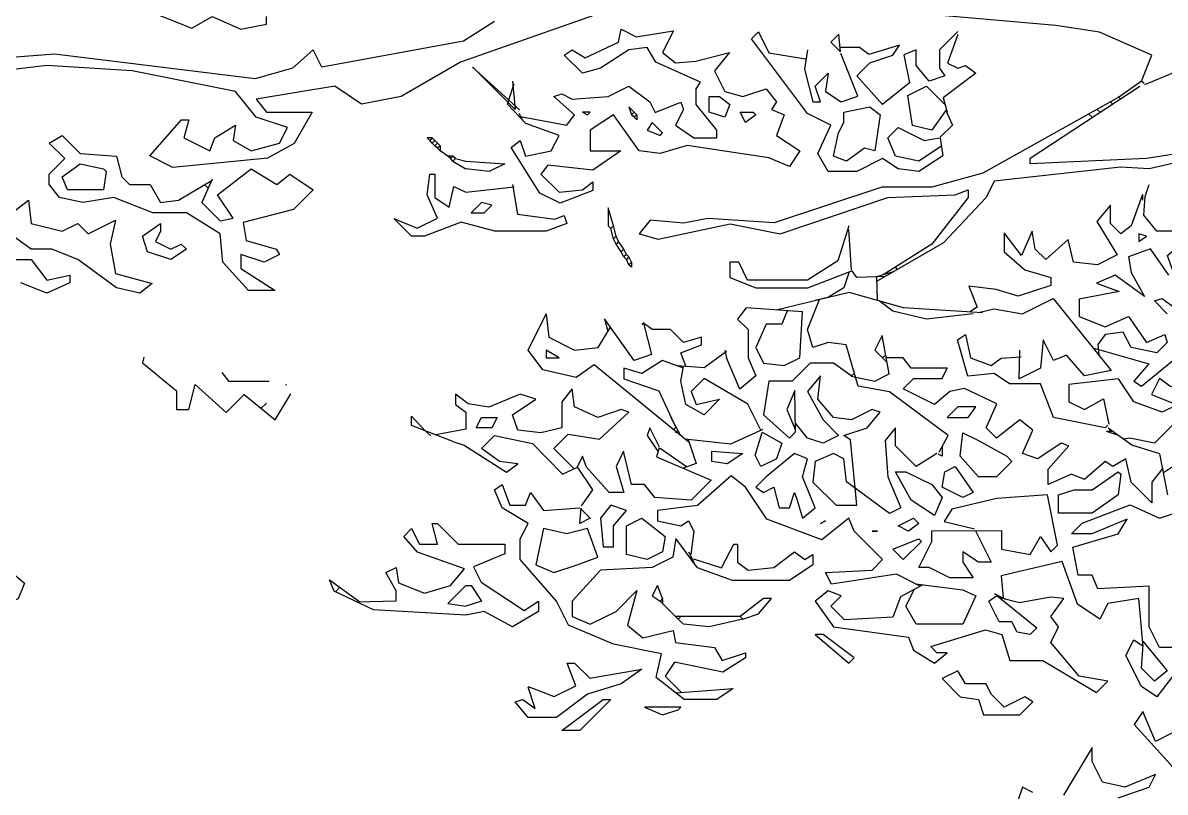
# Model space of a CAD drawing. Header units: metres. Extents: x -3.8 to 7.9, y -0.6 to 14.
# Drawn here: x 1.435 to 3.223, y 5.979 to 7.183 of the extents above; entities that cross this region are included whole.
import ezdxf

# ---------------------------------------------------------------- set-up
doc = ezdxf.new("R2010")
doc.units = ezdxf.units.M
doc.layers.add('ceco.net 88 green shadow', color=102, linetype='Continuous')
doc.layers.add('ceco.net 88 pair trees', color=7, linetype='Continuous')

msp = doc.modelspace()

# ---------------------------------------------------------------- linework, layer by layer
at = {"layer": 'ceco.net 88 green shadow', "linetype": 'Continuous'}
for p, q in [((2.5096, 7.0432), (2.5096, 7.0675)), ((2.5096, 7.0675), (2.5258, 7.0675)), ((2.5258, 7.0675), (2.542, 7.0553)), ((2.3233, 7.0432), (2.3111, 7.0432)), ((2.3111, 7.0432), (2.3192, 7.0391)), ((2.3192, 7.0391), (2.3233, 7.0432)), ((2.3921, 7.0432), (2.384, 7.0513)), ((2.384, 7.0513), (2.3881, 7.0391)), ((2.3921, 7.0432), (2.3881, 7.0391)), ((2.3962, 7.0391), (2.3921, 7.0432)), ((2.5339, 7.0351), (2.5096, 7.0432)), ((2.542, 7.0553), (2.5339, 7.0351)), ((2.5663, 7.027), (2.5582, 7.0432)), ((2.5582, 7.0432), (2.5784, 7.0432)), ((2.5784, 7.0432), (2.5825, 7.0391)), ((2.7202, 7.0432), (2.7607, 7.0513)), ((2.7202, 7.027), (2.7202, 7.0432)), ((2.7607, 7.0513), (2.7769, 7.0391)), ((2.3921, 7.0351), (2.3881, 7.0391)), ((2.3962, 7.0391), (2.3921, 7.0351)), ((2.3962, 7.031), (2.3921, 7.0351)), ((2.3962, 7.0391), (2.3962, 7.031)), ((2.4205, 7.027), (2.4124, 7.0148)), ((2.4367, 7.0108), (2.4205, 7.027)), ((2.5825, 7.0391), (2.5663, 7.027)), ((2.7121, 7.0108), (2.7202, 7.027)), ((2.7769, 7.0391), (2.7688, 6.9824)), ((2.4124, 7.0148), (2.4326, 7.0067)), ((2.4326, 7.0067), (2.4367, 7.0108)), ((2.704, 6.9743), (2.7121, 7.0108)), ((2.0762, 7.0027), (2.0681, 7.0027)), ((2.0681, 7.0027), (2.0722, 6.9986)), ((2.0762, 7.0027), (2.0722, 6.9986)), ((2.0762, 6.9946), (2.0722, 6.9986)), ((2.0803, 6.9986), (2.0762, 7.0027)), ((2.0803, 6.9986), (2.0762, 6.9946)), ((2.0803, 6.9905), (2.0762, 6.9946)), ((2.0843, 6.9946), (2.0803, 6.9986)), ((2.0843, 6.9946), (2.0803, 6.9905)), ((2.0843, 6.9865), (2.0803, 6.9905)), ((2.0884, 6.9905), (2.0843, 6.9946)), ((2.0884, 6.9905), (2.0843, 6.9865)), ((2.0884, 6.9905), (2.0884, 6.9824)), ((2.0884, 6.9824), (2.0843, 6.9865)), ((2.1005, 6.9743), (2.0884, 6.9824)), ((2.1086, 6.9743), (2.1005, 6.9743)), ((2.1046, 6.9703), (2.1005, 6.9743)), ((2.1086, 6.9743), (2.1046, 6.9703)), ((2.1127, 6.9703), (2.1086, 6.9743)), ((2.7242, 6.9662), (2.704, 6.9743)), ((2.7526, 6.9865), (2.7242, 6.9662)), ((2.7688, 6.9824), (2.7526, 6.9865)), ((1.4971, 6.9419), (1.5254, 6.9622)), ((1.5254, 6.9622), (1.5619, 6.9541)), ((1.5619, 6.9541), (1.5659, 6.95)), ((2.1086, 6.9662), (2.1046, 6.9703)), ((2.1127, 6.9703), (2.1086, 6.9662)), ((2.1086, 6.9662), (2.1289, 6.9541)), ((2.1127, 6.9703), (2.1289, 6.9662)), ((2.1289, 6.9662), (2.1896, 6.9622)), ((2.1653, 6.95), (2.1289, 6.9541)), ((2.1896, 6.9622), (2.1653, 6.95)), ((1.5052, 6.9217), (1.4971, 6.9419)), ((1.5659, 6.95), (1.5619, 6.9217)), ((1.5619, 6.9217), (1.5052, 6.9217)), ((2.1532, 6.9014), (2.137, 6.8852)), ((2.1694, 6.8974), (2.1532, 6.9014)), ((2.137, 6.8852), (2.1572, 6.8852)), ((2.1572, 6.8852), (2.1694, 6.8974)), ((2.3597, 6.865), (2.3516, 6.8933)), ((2.3516, 6.8933), (2.3516, 6.865)), ((1.6226, 6.8488), (1.651, 6.869)), ((1.651, 6.869), (1.651, 6.8569)), ((2.3516, 6.865), (2.3557, 6.8609)), ((2.3597, 6.865), (2.3557, 6.8609)), ((2.3638, 6.8488), (2.3597, 6.865)), ((1.6307, 6.8245), (1.6226, 6.8488)), ((1.651, 6.8569), (1.6429, 6.8407)), ((2.3597, 6.8447), (2.3557, 6.8609)), ((2.3638, 6.8488), (2.3597, 6.8447)), ((2.3678, 6.8407), (2.3638, 6.8488)), ((3.194, 6.8488), (3.1819, 6.8528)), ((3.1819, 6.8528), (3.1819, 6.8407)), ((3.1819, 6.8407), (3.194, 6.8488)), ((1.6429, 6.8407), (1.6672, 6.8285)), ((1.6672, 6.8285), (1.6834, 6.8366)), ((1.6834, 6.8366), (1.6915, 6.8285)), ((2.3638, 6.8366), (2.3597, 6.8447)), ((2.3678, 6.8407), (2.3638, 6.8366)), ((2.3719, 6.8245), (2.3638, 6.8366)), ((2.3759, 6.8285), (2.3678, 6.8407)), ((1.6672, 6.8123), (1.6307, 6.8245)), ((1.6915, 6.8285), (1.6672, 6.8123)), ((2.3759, 6.8285), (2.3719, 6.8245)), ((2.3759, 6.8164), (2.3719, 6.8245)), ((2.38, 6.8204), (2.3759, 6.8285)), ((2.38, 6.8204), (2.3759, 6.8164)), ((2.38, 6.8123), (2.3759, 6.8164)), ((2.384, 6.8164), (2.38, 6.8204)), ((2.384, 6.8164), (2.38, 6.8123)), ((2.384, 6.8042), (2.38, 6.8123)), ((2.3881, 6.8083), (2.384, 6.8164)), ((2.3881, 6.8083), (2.384, 6.8042)), ((2.3881, 6.8002), (2.384, 6.8042)), ((2.3881, 6.8083), (2.3881, 6.8002)), ((2.2747, 6.6584), (2.2544, 6.6706)), ((2.2544, 6.6706), (2.2544, 6.6584)), ((2.2544, 6.6584), (2.2747, 6.6584)), ((2.8984, 6.5815), (2.8822, 6.5653)), ((2.9267, 6.5815), (2.8984, 6.5815)), ((2.9146, 6.5653), (2.9267, 6.5815)), ((2.1451, 6.5491), (2.1532, 6.5653)), ((2.1532, 6.5653), (2.1775, 6.5653)), ((2.1775, 6.5653), (2.1694, 6.5491)), ((2.8822, 6.5653), (2.9146, 6.5653)), ((2.1694, 6.5491), (2.1451, 6.5491)), ((2.9024, 6.5045), (2.9065, 6.541)), ((2.9065, 6.541), (2.9308, 6.5288)), ((2.9308, 6.5288), (2.9753, 6.5045)), ((2.5136, 6.4964), (2.5136, 6.5126)), ((2.5136, 6.5126), (2.5622, 6.5086)), ((2.5622, 6.5086), (2.5379, 6.4924)), ((2.6432, 6.5086), (2.5987, 6.4721)), ((2.6635, 6.5005), (2.6432, 6.5086)), ((2.5379, 6.4924), (2.5136, 6.4964)), ((2.6554, 6.4721), (2.6635, 6.5005)), ((2.9308, 6.4721), (2.9024, 6.5045)), ((2.9834, 6.4964), (2.9591, 6.4721)), ((2.9753, 6.5045), (2.9834, 6.4964)), ((2.5987, 6.4721), (2.5825, 6.4559)), ((2.6756, 6.4235), (2.6554, 6.4721)), ((2.8255, 6.4357), (2.8012, 6.4802)), ((2.8012, 6.4802), (2.8174, 6.4802)), ((2.8174, 6.4802), (2.8579, 6.46)), ((2.8741, 6.4559), (2.8781, 6.4802)), ((2.8781, 6.4802), (2.8943, 6.4883)), ((2.8943, 6.4883), (2.9227, 6.4478)), ((2.9591, 6.4721), (2.9308, 6.4721)), ((3.109, 6.4519), (3.1495, 6.4802)), ((3.1495, 6.4802), (3.1535, 6.4762)), ((3.1535, 6.4762), (3.1495, 6.4438)), ((2.5825, 6.4559), (2.5946, 6.4478)), ((2.5946, 6.4478), (2.6108, 6.4559)), ((2.6108, 6.4559), (2.6189, 6.4235)), ((2.8579, 6.46), (2.8741, 6.4397)), ((2.9065, 6.4397), (2.8741, 6.4559)), ((2.6351, 6.4235), (2.6432, 6.4478)), ((2.6432, 6.4478), (2.6473, 6.4357)), ((2.6473, 6.4357), (2.6554, 6.4073)), ((2.8619, 6.4114), (2.8255, 6.4357)), ((2.8741, 6.4397), (2.8619, 6.4114)), ((2.9227, 6.4478), (2.9065, 6.4397)), ((3.0563, 6.4438), (3.0806, 6.4519)), ((3.0563, 6.4154), (3.0563, 6.4438)), ((3.0806, 6.4519), (3.109, 6.4519)), ((3.1495, 6.4438), (3.109, 6.4154)), ((2.3557, 6.4276), (2.3395, 6.4073)), ((2.38, 6.4195), (2.3557, 6.4276)), ((2.3597, 6.3952), (2.38, 6.4195)), ((2.6189, 6.4235), (2.6351, 6.4235)), ((2.6554, 6.4073), (2.6756, 6.4235)), ((2.3395, 6.4073), (2.3435, 6.3628)), ((2.38, 6.3952), (2.4043, 6.4073)), ((2.4043, 6.4073), (2.4407, 6.379)), ((2.6918, 6.4033), (2.6837, 6.3992)), ((2.6837, 6.3992), (2.6918, 6.4033)), ((2.8052, 6.3952), (2.8295, 6.4073)), ((2.8295, 6.4073), (2.8376, 6.3992)), ((3.109, 6.4154), (3.0563, 6.4154)), ((2.2504, 6.3911), (2.2382, 6.3344)), ((2.2868, 6.383), (2.2504, 6.3911)), ((2.3192, 6.3911), (2.2868, 6.383)), ((2.3354, 6.3466), (2.3192, 6.3911)), ((2.3597, 6.3628), (2.3597, 6.3952)), ((2.38, 6.3506), (2.38, 6.3952)), ((2.7728, 6.3871), (2.7647, 6.3871)), ((2.7647, 6.3871), (2.7728, 6.3871)), ((2.8214, 6.3871), (2.8052, 6.3952)), ((2.8376, 6.3992), (2.8214, 6.3871)), ((2.4407, 6.379), (2.4367, 6.3547)), ((2.7971, 6.3587), (2.8376, 6.3749)), ((2.8417, 6.3709), (2.8133, 6.3425)), ((2.8376, 6.3749), (2.8417, 6.3709)), ((2.303, 6.3344), (2.3354, 6.3466)), ((2.3435, 6.3628), (2.3597, 6.3628)), ((2.4124, 6.3425), (2.38, 6.3506)), ((2.4367, 6.3547), (2.4124, 6.3425)), ((2.8133, 6.3425), (2.7971, 6.3587)), ((2.2382, 6.3344), (2.2666, 6.3223)), ((2.2666, 6.3223), (2.303, 6.3344)), ((2.1289, 6.302), (2.1005, 6.2737)), ((2.1289, 6.302), (2.137, 6.302)), ((2.137, 6.302), (2.1532, 6.2777)), ((2.4286, 6.302), (2.4205, 6.2858)), ((2.4367, 6.2818), (2.4286, 6.302)), ((2.1532, 6.2777), (2.1289, 6.2696)), ((2.4205, 6.2858), (2.4326, 6.2777)), ((2.4367, 6.2818), (2.4326, 6.2777)), ((2.4367, 6.2737), (2.4326, 6.2777)), ((2.4367, 6.2818), (2.4367, 6.2737)), ((2.5946, 6.2818), (2.5582, 6.2534)), ((2.5865, 6.2575), (2.6068, 6.2818)), ((2.6068, 6.2818), (2.5946, 6.2818)), ((2.1005, 6.2737), (2.1289, 6.2696)), ((2.4569, 6.2534), (2.4367, 6.2737)), ((2.5622, 6.2494), (2.5865, 6.2575)), ((2.465, 6.2534), (2.4569, 6.2534)), ((2.461, 6.2494), (2.4569, 6.2534)), ((2.465, 6.2534), (2.461, 6.2494)), ((2.4691, 6.2413), (2.461, 6.2494)), ((2.5582, 6.2534), (2.465, 6.2534)), ((2.5096, 6.2372), (2.4691, 6.2413)), ((2.5622, 6.2494), (2.5096, 6.2372)), ((2.5622, 6.2494), (2.5582, 6.2534)), ((2.6878, 6.2251), (2.6756, 6.2251)), ((2.6756, 6.2251), (2.7283, 6.1805)), ((2.7364, 6.1886), (2.6878, 6.2251)), ((2.7283, 6.1805), (2.7364, 6.1886)), ((2.8984, 6.1684), (2.8741, 6.1562)), ((2.9105, 6.1481), (2.8984, 6.1684)), ((2.8741, 6.1562), (2.9024, 6.1279)), ((2.9429, 6.1481), (2.9105, 6.1481)), ((2.951, 6.1319), (2.9429, 6.1481)), ((2.9713, 6.1117), (2.951, 6.1319)), ((2.2787, 6.0752), (2.3435, 6.1238)), ((2.3557, 6.1238), (2.3071, 6.0752)), ((2.3435, 6.1238), (2.3557, 6.1238)), ((2.9024, 6.1279), (2.9308, 6.1238)), ((2.9308, 6.1238), (2.9389, 6.0995)), ((3.0037, 6.1279), (2.9713, 6.1117)), ((2.9956, 6.0995), (3.0158, 6.1198)), ((3.0158, 6.1198), (3.0037, 6.1279)), ((2.465, 6.1117), (2.4083, 6.1117)), ((2.4083, 6.1117), (2.4367, 6.0995)), ((2.4367, 6.0995), (2.461, 6.1076)), ((2.461, 6.1076), (2.465, 6.1117)), ((2.9389, 6.0995), (2.9956, 6.0995)), ((2.3071, 6.0752), (2.2787, 6.0752))]:
    msp.add_line(p, q, dxfattribs=at)
at = {"layer": 'ceco.net 88 pair trees', "linetype": 'Continuous'}
for p, q in [((2.2129, 7.0468), (2.1394, 7.1136)), ((2.206, 7.047), (2.1398, 7.1134)), ((2.2018, 7.0918), (2.206, 7.047)), ((3.1859, 7.0918), (3.1503, 7.066)), ((3.19, 7.0877), (3.1859, 7.0918)), ((3.1535, 7.0634), (3.1495, 7.0675)), ((3.1215, 7.0428), (3.1169, 7.0474)), ((3.141, 7.0557), (3.1377, 7.0592)), ((2.218, 7.03), (2.2121, 7.0409)), ((3.1094, 7.0347), (3.1037, 7.0401)), ((1.7257, 6.9239), (1.72, 6.9296)), ((3.1918, 6.9111), (3.1981, 6.9298)), ((3.1879, 6.9055), (3.1879, 6.9136)), ((2.7323, 6.7961), (2.7281, 6.8595)), ((2.7404, 6.784), (2.7329, 6.7951)), ((2.7973, 6.7929), (2.7714, 6.7854)), ((2.8044, 6.7969), (2.801, 6.8004)), ((2.7854, 6.7858), (2.7404, 6.784)), ((2.7714, 6.7852), (2.7722, 6.7485)), ((2.687, 6.7508), (2.6754, 6.7481)), ((2.6995, 6.7538), (2.6841, 6.7501)), ((2.5339, 6.6706), (2.5367, 6.6582)), ((2.7858, 6.6633), (2.7809, 6.6584)), ((2.7368, 6.6345), (2.7323, 6.6301)), ((1.8484, 6.6158), (1.8466, 6.6164)), ((1.808, 6.5794), (1.8169, 6.5874)), ((2.4654, 6.5363), (2.4496, 6.5657)), ((2.0649, 6.5444), (2.0738, 6.5363)), ((2.4581, 6.5501), (2.4537, 6.5458)), ((2.461, 6.545), (2.4569, 6.541)), ((3.1333, 6.5531), (3.1292, 6.5491)), ((3.1501, 6.5367), (3.1312, 6.543)), ((3.1414, 6.543), (3.1333, 6.543)), ((3.1357, 6.5468), (3.1375, 6.5426)), ((3.1677, 6.5325), (3.158, 6.5312)), ((2.4741, 6.4877), (2.4326, 6.5167)), ((2.4772, 6.3547), (2.4853, 6.3385)), ((1.9316, 6.2992), (1.9247, 6.2923)), ((2.9557, 6.2897), (2.9745, 6.2801))]:
    msp.add_line(p, q, dxfattribs=at)
for points in [[(2.4296, 7.2303), (2.1204, 7.1211), (2.0276, 7.0675), (1.9654, 7.0557), (1.9237, 7.0839), (1.8008, 7.0634), (1.817, 7.0432), (1.8883, 7.0432), (1.8603, 6.9938), (1.8182, 6.9709), (1.6704, 6.9565), (1.6342, 6.9747), (1.6838, 7.031), (1.6955, 7.031), (1.6874, 7.0027), (1.7279, 6.9824), (1.736, 7.0027), (1.7684, 7.0229), (1.7644, 6.9986), (1.7927, 6.9824), (1.8373, 6.9946), (1.8494, 7.0189), (1.8008, 7.0351), (1.7684, 7.0756), (1.6066, 7.108), (1.4732, 7.1161), (1.3391, 7.0999)], [(1.6188, 7.2068), (1.7, 7.1748), (1.732, 7.193), (1.7765, 7.1728), (1.817, 7.1809), (1.817, 7.193)], [(3.1859, 7.0918), (3.2021, 7.1323), (3.1205, 7.1681), (3.0519, 7.1786), (2.8372, 7.1973)], [(2.1734, 7.1849), (2.125, 7.1541), (1.9033, 7.1136), (1.8899, 7.1404), (1.8575, 7.112), (1.7988, 7.0952), (1.4851, 7.1337), (1.3108, 7.1201)], [(2.2145, 7.0365), (2.2868, 7.0229), (2.299, 7.0391), (2.2666, 7.0675), (2.2787, 7.0715), (2.2949, 7.0634), (2.3516, 7.0675), (2.384, 7.0837), (2.4164, 7.0594), (2.4249, 7.0426), (2.4654, 7.0586), (2.4691, 7.0472), (2.4569, 7.0229), (2.4853, 7.0027), (2.5217, 7.0027), (2.5217, 7.0148), (2.4893, 7.0553), (2.4893, 7.0796), (2.4962, 7.0901), (2.4261, 7.1215), (2.4124, 7.1444), (2.384, 7.1404), (2.3395, 7.112), (2.3111, 7.1039), (2.2828, 7.1323), (2.2949, 7.1404), (2.3152, 7.1282), (2.3678, 7.1525), (2.3719, 7.1728), (2.3951, 7.161), (2.4537, 7.1703), (2.4367, 7.1363), (2.4569, 7.1201), (2.4887, 7.1227), (2.5414, 7.1363), (2.5177, 7.108), (2.5339, 7.0756), (2.5622, 7.0675), (2.5987, 7.0796), (2.6149, 7.0594), (2.6068, 7.0472), (2.627, 7.0391), (2.6149, 7.0067), (2.6513, 6.9824), (2.6351, 6.9581), (2.6029, 6.9713), (2.4753, 6.9911), (2.4326, 6.9784), (2.4002, 6.9824), (2.3597, 7.0391), (2.3233, 7.0148), (2.3233, 6.9824), (2.3715, 6.9824), (2.3275, 6.952), (2.2568, 6.9601), (2.2463, 6.946), (2.2747, 6.9176), (2.3111, 6.9217), (2.3273, 6.9338), (2.3273, 6.9202), (2.2761, 6.9006), (2.2447, 6.9164), (2.1995, 6.9879), (2.2139, 6.9986), (2.222, 6.9743), (2.2625, 6.9824), (2.2747, 7.0067), (2.2224, 7.0253), (2.1939, 7.0557), (2.2046, 7.0877)], [(2.8712, 7.0029), (2.8751, 6.9749), (2.8376, 6.95), (2.8052, 6.9541), (2.7809, 6.9703), (2.7404, 6.95), (2.6959, 6.95), (2.6797, 6.9784), (2.6999, 7.0229), (2.6633, 7.0411), (2.5758, 7.158), (2.5865, 7.1687), (2.6031, 7.1357), (2.6604, 7.1266)], [(2.8988, 7.1691), (2.87, 7.1404), (2.87, 7.112), (2.8781, 7.0999), (2.8538, 7.0918), (2.8336, 7.1161), (2.8336, 7.1404), (2.8143, 7.1327), (2.823, 7.0889), (2.7809, 7.0553), (2.7404, 7.0999), (2.7607, 7.1201), (2.7971, 7.1323), (2.8076, 7.1479), (2.7594, 7.1333), (2.7445, 7.1444), (2.7145, 7.1444)], [(2.7151, 7.1373), (2.7125, 7.1651), (2.6999, 7.1525), (2.7139, 7.1385)], [(2.8984, 7.1647), (2.8826, 7.1199), (2.8984, 7.112), (2.9105, 7.1161), (2.9267, 7.1039), (2.8757, 7.0656), (2.8822, 7.0432)], [(2.6635, 7.1404), (2.6588, 7.1106), (2.6716, 7.0594), (2.6837, 7.0594), (2.6756, 7.0837), (2.6959, 7.1039), (2.6918, 7.0756), (2.7161, 7.0594), (2.742, 7.0681), (2.7155, 7.1347)], [(3.1912, 7.0865), (3.2669, 7.1175), (3.3919, 7.0938), (3.4168, 7.0796), (3.3398, 7.0148), (3.271, 6.9824), (3.194, 6.9703), (3.0118, 6.9622), (3.0118, 6.9709), (3.1835, 7.0835)], [(3.8833, 6.5553), (3.923, 6.5576), (3.923, 6.5693), (3.8987, 6.6139), (3.9109, 6.626), (3.9109, 6.6463), (3.8947, 6.6463), (3.8663, 6.6827), (3.8663, 6.703), (3.838, 6.7435), (3.7894, 6.8609), (3.6355, 7.027), (3.6071, 7.027), (3.5607, 7.0579), (3.4708, 7.082), (3.3052, 6.9788), (3.1981, 6.9541), (3.1531, 6.9571), (2.9555, 6.9348), (2.9429, 6.9095), (2.8761, 6.8386), (2.7716, 6.7777)], [(2.8795, 7.0452), (2.8579, 7.0148), (2.8279, 7.0223), (2.8202, 7.0689), (2.8498, 7.0837), (2.8777, 7.0557)], [(3.1507, 7.0663), (2.9378, 6.9476), (2.8579, 6.9257), (2.7797, 6.9257), (2.611, 6.8698), (2.5075, 6.8767), (2.4691, 6.8694), (2.417, 6.8739), (2.4002, 6.8528), (2.4298, 6.8443), (2.5424, 6.8682), (2.6205, 6.8524), (2.7892, 6.9097), (2.8943, 6.9136), (2.9146, 6.9217), (2.9146, 6.9095), (2.8577, 6.8364), (2.7819, 6.7884)], [(2.8793, 7.0466), (2.8903, 7.0229), (2.8712, 7.0039)], [(2.873, 6.9899), (2.8376, 6.9662), (2.8012, 6.9743), (2.789, 7.0027), (2.8052, 7.0189), (2.8457, 6.9986), (2.87, 7.0027)], [(1.732, 6.9379), (1.7154, 6.9018), (1.7441, 6.8731), (1.7644, 6.8771), (1.7401, 6.9136), (1.7927, 6.9541), (1.8332, 6.9298), (1.8535, 6.946), (1.8899, 6.9217), (1.8591, 6.8909), (1.7804, 6.8702), (1.785, 6.8423), (1.8318, 6.8287), (1.8373, 6.8204), (1.813, 6.8083), (1.7765, 6.8204), (1.7765, 6.7981), (1.8302, 6.7637), (1.7887, 6.7637), (1.7482, 6.8083), (1.7441, 6.8528), (1.6915, 6.8852), (1.6388, 6.8852), (1.5781, 6.9095), (1.5295, 6.9014), (1.493, 6.9095), (1.4768, 6.9298), (1.4768, 6.946), (1.5011, 6.9703), (1.4768, 6.9946), (1.4971, 7.0067), (1.5254, 6.9784), (1.5821, 6.9743), (1.5902, 6.9419), (1.6024, 6.9298), (1.6348, 6.9298), (1.651, 6.9014), (1.6791, 6.9055), (1.7316, 6.9364)], [(2.2018, 6.9298), (2.2095, 6.8832), (2.268, 6.8753), (2.2828, 6.8812), (2.2868, 6.869), (2.2544, 6.8569), (2.174, 6.8569), (2.1212, 6.8706), (2.0641, 6.8488), (2.0438, 6.8488), (2.0159, 6.8767), (2.0525, 6.8613), (2.0843, 6.8771), (2.0681, 6.9136), (2.0722, 6.946), (2.0803, 6.946), (2.0803, 6.9095), (2.1027, 6.8945), (2.11, 6.9269), (2.1285, 6.9178), (2.2046, 6.9261)], [(1.408, 6.8771), (1.4444, 6.9055), (1.4485, 6.869), (1.4971, 6.8569), (1.5214, 6.869), (1.5376, 6.8528), (1.5803, 6.8741), (1.572, 6.8364), (1.5803, 6.7904)], [(3.1877, 6.9144), (3.1697, 6.865), (3.1535, 6.8528), (3.1373, 6.869), (3.1373, 6.8974), (3.1163, 6.8721), (3.1478, 6.8196), (3.1171, 6.8042), (3.0798, 6.8083), (3.0711, 6.8435), (3.0361, 6.8123), (3.0199, 6.8285), (3.0152, 6.8569), (2.9982, 6.8188), (2.9713, 6.8544), (2.9713, 6.8245), (3.0037, 6.7961), (3.0442, 6.784), (3.0442, 6.7718), (2.9933, 6.7548), (2.9587, 6.7655), (2.9158, 6.7704), (2.9287, 6.738), (2.9168, 6.7301)], [(3.4117, 6.8168), (3.3763, 6.8123), (3.3358, 6.7759), (3.3236, 6.788), (3.3418, 6.82), (3.2991, 6.8058), (3.2951, 6.8419), (3.2578, 6.7923), (3.2345, 6.7961), (3.227, 6.8184), (3.2704, 6.8569), (3.2102, 6.8569), (3.1896, 6.8816), (3.1918, 6.9111)], [(2.7283, 6.865), (2.7108, 6.8101), (2.6635, 6.7799), (2.5695, 6.7799), (2.5557, 6.8083), (2.542, 6.8083), (2.542, 6.784), (2.5825, 6.7678), (2.6637, 6.7678), (2.7325, 6.7949)], [(1.5803, 6.7904), (1.6376, 6.7749), (1.6186, 6.7597), (1.5821, 6.7678), (1.5214, 6.8123), (1.4809, 6.8285), (1.4485, 6.8285), (1.4039, 6.8609)], [(3.2288, 6.7878), (3.2001, 6.8293), (3.1657, 6.8164), (3.1697, 6.7921), (3.1906, 6.7544), (3.1448, 6.7878), (3.1158, 6.7753), (3.1509, 6.7621), (3.0887, 6.7504), (3.0887, 6.7232), (3.1292, 6.707), (3.1657, 6.7232), (3.194, 6.6827), (3.2224, 6.6949), (3.2264, 6.6827), (3.2102, 6.6665), (3.1697, 6.6746), (3.1576, 6.6989), (3.1292, 6.6949), (3.1175, 6.6791), (3.1191, 6.6627)], [(1.408, 6.8123), (1.4485, 6.8123), (1.4728, 6.7799), (1.5092, 6.788), (1.5092, 6.7759), (1.4728, 6.7597), (1.4323, 6.7759)], [(2.7287, 6.7933), (2.7202, 6.7678), (2.6965, 6.7532)], [(2.9372, 6.7289), (2.8137, 6.7366), (2.7287, 6.7609), (2.6145, 6.7333)], [(2.8692, 6.5106), (2.8834, 6.5371), (2.7918, 6.6052), (2.7426, 6.6143), (2.7238, 6.6787), (2.6959, 6.6827), (2.6716, 6.6746), (2.6635, 6.703), (2.6821, 6.7497)], [(2.9227, 6.7273), (2.8498, 6.7192), (2.7971, 6.7313), (2.7754, 6.7475)], [(2.9308, 6.7293), (2.9551, 6.7354), (2.9996, 6.7273), (3.048, 6.7514), (3.1385, 6.6384), (3.097, 6.6301), (3.0689, 6.6627), (3.0482, 6.6544), (3.032, 6.6868), (3.028, 6.6422), (2.9948, 6.6256), (2.9956, 6.6706)], [(3.2264, 6.7273), (3.2062, 6.7475), (3.2183, 6.7516), (3.2345, 6.7394)], [(2.4782, 6.5258), (2.3293, 6.6477), (2.3016, 6.6278), (2.2491, 6.6398), (2.2261, 6.6706), (2.2544, 6.7273), (2.2585, 6.6908), (2.299, 6.6706), (2.3356, 6.6746), (2.3553, 6.7066)], [(2.6315, 6.7321), (2.623, 6.7111), (2.5987, 6.7111), (2.5825, 6.6746), (2.5946, 6.6503), (2.627, 6.6463), (2.6513, 6.6584), (2.6556, 6.7303), (2.5675, 6.7368), (2.5541, 6.7192), (2.5703, 6.703), (2.5703, 6.6584), (2.5825, 6.6301), (2.5576, 6.6094), (2.5367, 6.6582)], [(2.4043, 6.7111), (2.4067, 6.7127), (2.4192, 6.6635), (2.3923, 6.6544), (2.3459, 6.7194), (2.3508, 6.6995)], [(2.4737, 6.6446), (2.465, 6.6665), (2.4974, 6.6787), (2.4974, 6.6908), (2.4691, 6.6827), (2.4488, 6.703), (2.4205, 6.703), (2.4063, 6.7131)], [(2.7319, 6.6297), (2.769, 6.622), (2.7914, 6.6333), (2.7803, 6.6934), (2.7688, 6.6706), (2.788, 6.6511)], [(3.1292, 6.5491), (3.0482, 6.5653), (3.028, 6.6179), (2.9794, 6.6179), (2.9553, 6.6339), (2.9142, 6.6295), (2.898, 6.6866), (2.9105, 6.6949), (2.9186, 6.6584), (2.951, 6.6463), (2.9666, 6.658), (2.998, 6.6602)], [(2.5367, 6.6685), (2.5019, 6.6426), (2.4597, 6.6457)], [(3.11, 6.6742), (3.1973, 6.6493), (3.1738, 6.622), (3.1859, 6.6139), (3.2548, 6.6706)], [(1.6246, 6.6596), (1.6225, 6.6506), (1.676, 6.6068), (1.676, 6.5777), (1.6954, 6.5777), (1.7052, 6.6165), (1.7538, 6.5728), (1.7817, 6.6008), (1.8303, 6.5614), (1.8549, 6.602)], [(2.4691, 6.6422), (2.4367, 6.6544), (2.4043, 6.6341), (2.3759, 6.6422), (2.3759, 6.6254), (2.4306, 6.6066), (2.4573, 6.5495)], [(2.7335, 6.6293), (2.704, 6.6503), (2.6675, 6.6503), (2.6392, 6.622), (2.6027, 6.622), (2.5946, 6.5693), (2.6351, 6.5329), (2.6448, 6.5426), (2.6438, 6.6072), (2.6311, 6.5774), (2.6448, 6.5454)], [(3.2193, 6.4855), (3.2021, 6.464), (3.2021, 6.4316), (3.1697, 6.464), (3.1616, 6.5005), (3.1414, 6.4883), (3.1292, 6.4964), (3.0968, 6.4681), (3.0766, 6.4762), (3.0401, 6.46), (3.0401, 6.4843), (3.0725, 6.5207), (3.0604, 6.5248), (3.0239, 6.5005), (2.9996, 6.5086), (3.0158, 6.545), (2.9956, 6.5612), (2.9591, 6.5329), (2.9429, 6.5491), (2.9595, 6.5867), (2.9091, 6.6104), (2.8862, 6.6058), (2.8619, 6.5855), (2.8133, 6.6098), (2.8295, 6.626), (2.8741, 6.626), (2.8822, 6.6422), (2.8255, 6.6422), (2.8133, 6.6584), (2.7868, 6.6584)], [(1.8208, 6.6214), (1.7586, 6.6214), (1.7472, 6.6357)], [(2.5906, 6.545), (2.5701, 6.5857), (2.5017, 6.6262), (2.4812, 6.6058), (2.4893, 6.5855), (2.5258, 6.5936), (2.5015, 6.5693), (2.4731, 6.5855), (2.465, 6.622), (2.4695, 6.6451)], [(2.866, 6.5086), (2.8336, 6.4883), (2.8012, 6.5207), (2.8012, 6.5491), (2.785, 6.5288), (2.789, 6.4721), (2.8093, 6.4235), (2.7918, 6.4148), (2.7246, 6.4644), (2.7202, 6.5005), (2.704, 6.5086), (2.6756, 6.4964), (2.6716, 6.464), (2.708, 6.4276), (2.7404, 6.4276), (2.7305, 6.53), (2.7202, 6.5369), (2.7566, 6.5491), (2.7769, 6.5734), (2.7647, 6.5774), (2.7323, 6.5612), (2.704, 6.5653), (2.6797, 6.5936), (2.6837, 6.6301), (2.6635, 6.6058), (2.6878, 6.5612), (2.7121, 6.5369), (2.6878, 6.5248), (2.6635, 6.5329), (2.6446, 6.5564)], [(3.5221, 6.4073), (3.5342, 6.4357), (3.4897, 6.4438), (3.4249, 6.5126), (3.4127, 6.545), (3.3722, 6.5693), (3.3479, 6.6179), (3.3277, 6.6179), (3.2912, 6.5936), (3.2305, 6.6139), (3.2143, 6.626), (3.2017, 6.6009), (3.2418, 6.5851), (3.2183, 6.5734), (3.1738, 6.5896), (3.1499, 6.6256), (3.0725, 6.6165), (3.0725, 6.5896), (3.0968, 6.5774), (3.1264, 6.5942), (3.1349, 6.5547)], [(2.2984, 6.4849), (2.2666, 6.5167), (2.2886, 6.5387), (2.3378, 6.531), (2.384, 6.5734), (2.3719, 6.5774), (2.3354, 6.5653), (2.299, 6.5815), (2.2949, 6.6098), (2.2787, 6.5896), (2.2787, 6.5491), (2.2463, 6.541), (2.2099, 6.545), (2.2018, 6.5693), (2.2382, 6.5936), (2.2139, 6.6017), (2.1649, 6.5813), (2.1325, 6.5867), (2.1127, 6.6017), (2.1127, 6.5855), (2.1289, 6.5734), (2.1289, 6.547), (2.0819, 6.5377)], [(2.1082, 6.5276), (2.0438, 6.5525), (2.0438, 6.5669), (2.0663, 6.5432)], [(3.2205, 6.479), (3.2345, 6.4883), (3.275, 6.4681), (3.2953, 6.4843), (3.2507, 6.4924), (3.2386, 6.5288), (3.2548, 6.541), (3.2953, 6.541), (3.2993, 6.5533), (3.2432, 6.5618), (3.2062, 6.5248), (3.1677, 6.5325)], [(2.4316, 6.5187), (2.4164, 6.5491), (2.4124, 6.5369), (2.4296, 6.5112)], [(2.5936, 6.5464), (2.5428, 6.5233), (2.4719, 6.531)], [(3.2272, 6.4438), (3.2149, 6.5084), (3.1709, 6.5219), (3.1341, 6.5481)], [(2.1082, 6.5276), (2.126, 6.5215), (2.1924, 6.4794), (2.2099, 6.4924), (2.1815, 6.4964), (2.1532, 6.5167), (2.1734, 6.5369), (2.2331, 6.5242), (2.2799, 6.4764), (2.3036, 6.4873)], [(2.4768, 6.5304), (2.4891, 6.4928), (2.4689, 6.4859)], [(2.5924, 6.5422), (2.623, 6.5248), (2.6149, 6.5005), (2.5906, 6.4883), (2.5817, 6.5059), (2.5922, 6.5418)], [(2.4314, 6.5177), (2.4273, 6.5035), (2.5126, 6.4671), (2.4812, 6.4357), (2.4245, 6.4397), (2.4083, 6.46), (2.3879, 6.46), (2.3755, 6.5122), (2.3638, 6.4883), (2.3759, 6.4478), (2.3528, 6.4478), (2.3178, 6.4871), (2.3111, 6.5045), (2.3022, 6.4865)], [(2.8741, 6.5197), (2.8741, 6.5045), (2.8678, 6.5078)], [(2.3095, 6.427), (2.3273, 6.4519), (2.303, 6.4883)], [(2.8396, 6.301), (2.8024, 6.3196), (2.7009, 6.304), (2.6918, 6.3223), (2.7647, 6.3263), (2.7809, 6.3425), (2.7364, 6.3871), (2.7283, 6.4073), (2.6857, 6.3733), (2.5999, 6.4057), (2.5663, 6.4559), (2.544, 6.4737), (2.4913, 6.4274), (2.4286, 6.4195), (2.4286, 6.4033), (2.465, 6.3952), (2.4772, 6.4033), (2.4853, 6.3871), (2.4808, 6.3506)], [(2.4573, 6.1341), (2.5472, 6.1408), (2.5217, 6.1238), (2.4705, 6.1238), (2.4267, 6.1578), (2.4348, 6.1953), (2.3599, 6.2103), (2.2896, 6.2398), (2.2706, 6.2777), (2.2139, 6.3425), (2.2139, 6.3749), (2.2261, 6.3992), (2.1856, 6.4235), (2.1734, 6.4519), (2.1856, 6.46), (2.1977, 6.4276), (2.222, 6.4276), (2.2301, 6.4478), (2.2504, 6.4195), (2.3071, 6.4235)], [(1.2726, 6.2715), (1.2483, 6.3201), (1.2823, 6.3395), (1.3115, 6.3298), (1.3455, 6.3735), (1.3261, 6.3881), (1.2969, 6.3687), (1.2775, 6.3978), (1.3018, 6.4076), (1.3066, 6.4367), (1.3698, 6.4027), (1.3747, 6.359), (1.4379, 6.3055), (1.4281, 6.2812), (1.4055, 6.2722), (1.3778, 6.3123), (1.3407, 6.2909), (1.3212, 6.2569), (1.2726, 6.2715)], [(2.9672, 6.3879), (2.9672, 6.3587), (3.0118, 6.3506), (3.028, 6.379), (3.0442, 6.3547), (3.0547, 6.3652), (3.0387, 6.4438), (2.9595, 6.4381), (2.889, 6.4213), (2.8775, 6.4023), (2.9249, 6.3905)], [(2.3091, 6.4215), (2.3233, 6.4073), (2.3069, 6.399), (2.3091, 6.4237)], [(3.2426, 6.2048), (3.2143, 6.2048), (3.1981, 6.2372), (3.1981, 6.3008), (3.1175, 6.297), (3.109, 6.3182), (3.0871, 6.3182), (3.0786, 6.3622), (3.1495, 6.383), (3.1634, 6.4061), (3.1082, 6.383), (3.0766, 6.383), (3.0932, 6.3998), (3.1681, 6.4284), (3.2143, 6.4073), (3.2629, 6.4235)], [(1.9586, 6.2763), (2.0195, 6.2779), (2.0195, 6.2939), (2.0033, 6.3223), (2.0195, 6.3304), (2.0236, 6.3061), (2.0641, 6.2899), (2.1046, 6.302), (2.1264, 6.3281), (2.0531, 6.3541), (2.0317, 6.379), (2.0438, 6.3911), (2.056, 6.3668), (2.0843, 6.3668), (2.0762, 6.3992), (2.0843, 6.3992), (2.1167, 6.3668), (2.1896, 6.3668), (2.1896, 6.3516), (2.1406, 6.3312), (2.1528, 6.3071), (2.22, 6.2627), (2.2423, 6.2777), (2.2423, 6.2615), (2.2018, 6.2372), (2.1572, 6.2615), (2.1287, 6.2554), (1.9843, 6.2641), (1.9227, 6.2933), (1.9156, 6.3107), (1.9626, 6.2763)], [(2.9263, 6.3877), (2.951, 6.3385), (2.9308, 6.3385), (2.9065, 6.3547), (2.9065, 6.3385), (2.9227, 6.3142), (2.8862, 6.3142), (2.8538, 6.3304), (2.8376, 6.3304), (2.8579, 6.3709), (2.8579, 6.3877), (2.9672, 6.3879)], [(2.4571, 6.3757), (2.4529, 6.3466), (2.4205, 6.3304), (2.3395, 6.3263), (2.2949, 6.2777), (2.2949, 6.2534), (2.3233, 6.2413), (2.3638, 6.2615), (2.3964, 6.2941), (2.3816, 6.2401), (2.4055, 6.22), (2.4533, 6.2315), (2.4569, 6.2129), (2.5177, 6.2048), (2.5298, 6.1846), (2.5663, 6.1967), (2.5663, 6.1886), (2.531, 6.1665), (2.4551, 6.1819), (2.4407, 6.1603), (2.4662, 6.1348)], [(2.4849, 6.3439), (2.5286, 6.3296), (2.548, 6.3668), (2.5541, 6.3668), (2.5541, 6.3385), (2.5703, 6.3263), (2.6108, 6.3304), (2.6432, 6.3547), (2.6594, 6.3425), (2.6716, 6.3506), (2.6716, 6.3344), (2.6351, 6.3101), (2.546, 6.3101), (2.4911, 6.3298), (2.4571, 6.3757)], [(3.1889, 6.2068), (3.1821, 6.2818), (3.1333, 6.2737), (3.1211, 6.2494), (3.0861, 6.2727), (3.0618, 6.3395), (2.9666, 6.317), (2.9694, 6.2826)], [(2.8437, 6.3032), (2.8089, 6.2844), (2.7967, 6.2524), (2.7212, 6.2484), (2.6999, 6.2696), (2.7161, 6.2858), (2.6959, 6.2939), (2.6756, 6.2777), (2.704, 6.2372), (2.8214, 6.221), (2.8295, 6.2008), (2.8619, 6.1805), (2.8822, 6.1967), (2.866, 6.1967), (2.8562, 6.2064), (2.9419, 6.2324), (2.9676, 6.2251), (2.9798, 6.1846), (3.0314, 6.1846), (3.1158, 6.1348), (3.1333, 6.1522), (3.0887, 6.1603), (3.0442, 6.2129), (3.0563, 6.2372), (3.0442, 6.2534), (3.0644, 6.2818), (3.0438, 6.2838), (2.995, 6.2751), (2.9644, 6.2826)], [(2.8323, 6.3046), (2.9067, 6.2951), (2.9267, 6.2858), (2.9065, 6.2413), (2.8336, 6.2413), (2.8174, 6.2696), (2.8307, 6.2961)], [(2.9597, 6.2862), (3.0225, 6.2356), (3.0118, 6.2251), (2.9915, 6.2291), (2.9834, 6.2453), (2.9632, 6.2453), (2.947, 6.2777), (2.9597, 6.2862)], [(3.3613, 6.223), (3.3439, 6.2656), (3.2791, 6.217), (3.2102, 6.1279), (3.1859, 6.1441), (3.1616, 6.1927), (3.1738, 6.217), (3.1887, 6.207)], [(3.1881, 6.2149), (3.2264, 6.1684), (3.2062, 6.1522), (3.1859, 6.1724), (3.1887, 6.2091)], [(2.2261, 6.1441), (2.2672, 6.1283), (2.3006, 6.1449), (2.2872, 6.1805), (2.299, 6.1805), (2.3227, 6.1568), (2.4041, 6.1712), (2.3719, 6.1481), (2.3192, 6.1319), (2.2706, 6.0955), (2.2261, 6.0955), (2.2058, 6.1198), (2.218, 6.1238), (2.237, 6.1096), (2.2265, 6.1429)], [(3.2345, 6.0712), (3.208, 6.0578), (3.1879, 6.1046), (3.1746, 6.0845), (3.2519, 5.9993)], [(3.1495, 5.9699), (3.1981, 5.9861), (3.2082, 6.0062), (3.1602, 5.9865), (3.1252, 5.9942), (3.109, 6.0266), (3.109, 6.0483), (3.064, 5.974)], [(3.0158, 5.978), (2.9996, 5.9861), (2.9915, 5.9618)]]:
    msp.add_lwpolyline(points, dxfattribs=at)

doc.saveas('drawing.dxf')
